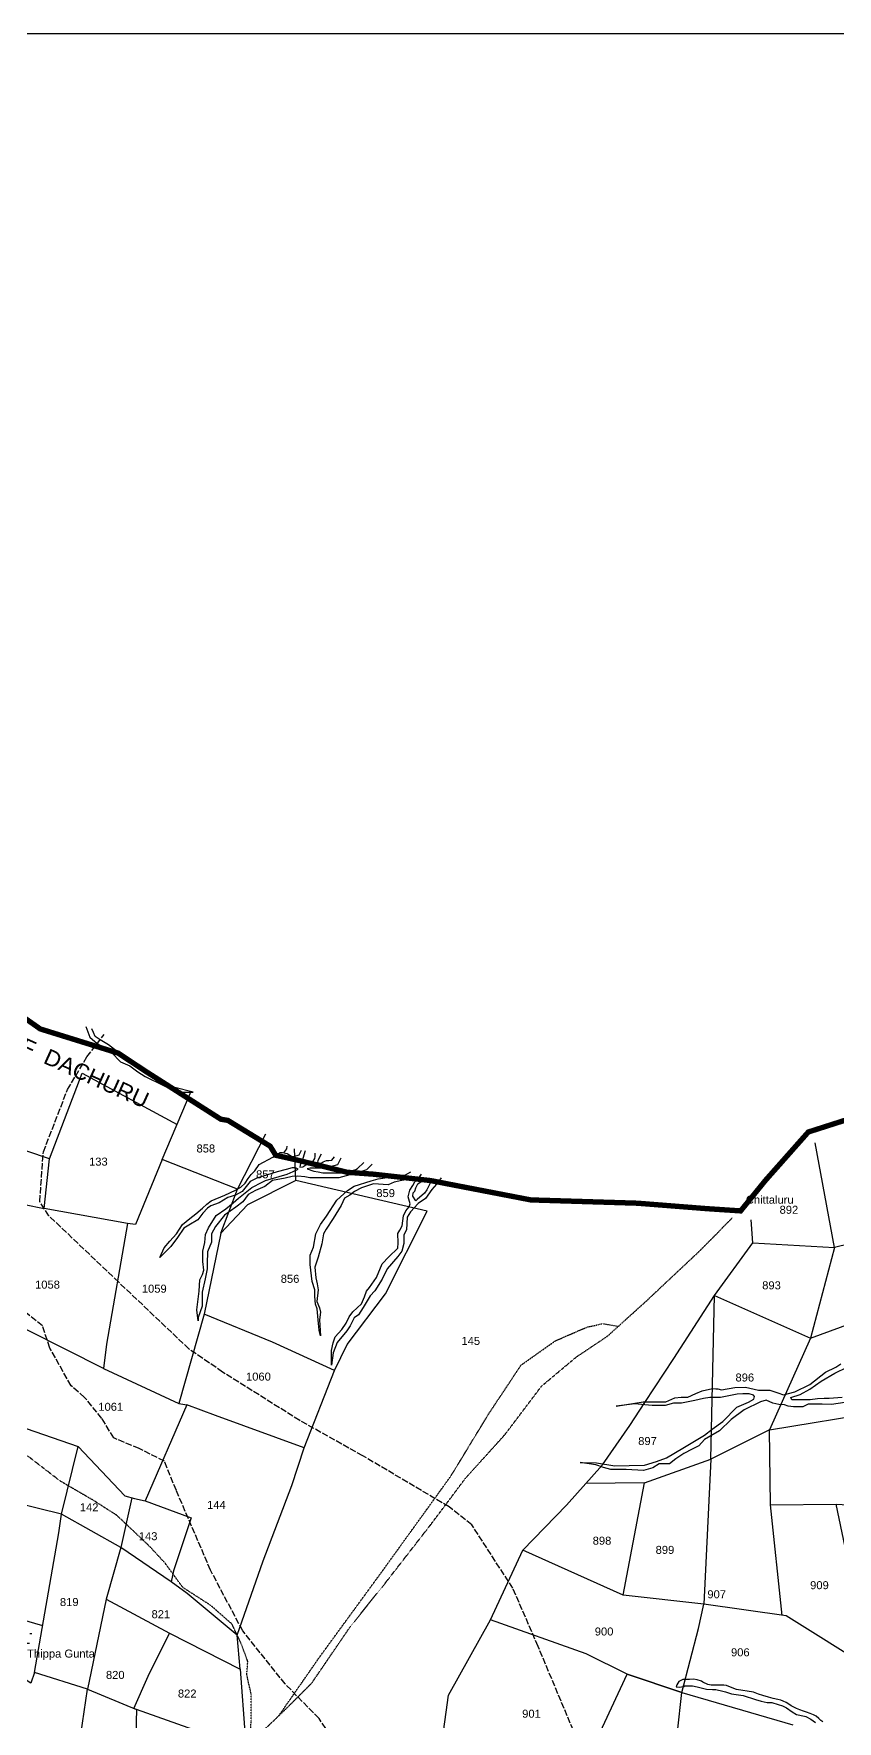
# Model space of a CAD drawing. Header units: inches. Extents: x 339104 to 349025, y 1581789 to 1595836.
# Drawn here: x 343169 to 344676, y 1592672 to 1595836 of the extents above; entities that cross this region are included whole.
import ezdxf

# ---------------------------------------------------------------- set-up
doc = ezdxf.new("R2010")
doc.units = ezdxf.units.IN
doc.header["$MEASUREMENT"] = 0
for name, pattern in [('ACAD_ISO02W100', [15, 12, -3]), ('ACAD_ISO03W100', [30, 12, -18]), ('ACAD_ISO07W100', [3, 0, -3]), ('BORDER', [1.75, 0.5, -0.25, 0.5, -0.25, 0, -0.25])]:
    doc.linetypes.add(name, pattern=pattern)
for name, color, linetype in [('C LINE COO', 6, 'Continuous'), ('CARTTRACK', 30, 'ACAD_ISO02W100'), ('NALA', 4, 'Continuous'), ('SURVEY_BND', 7, 'Continuous'), ('SURVEY_NO', 7, 'Continuous'), ('WATER_BODY', 4, 'Continuous'), ('ZTEXT', 7, 'Continuous')]:
    doc.layers.add(name, color=color, linetype=linetype)
doc.layers.add('FOOTPATH', color=150, linetype='ACAD_ISO07W100', lineweight=30)
doc.layers.add('VILL_BOUNDARY', color=6, linetype='BORDER', lineweight=30)
doc.styles.get("Standard").update_dxf_attribs({"font": 'arial.ttf'})

msp = doc.modelspace()

# ---------------------------------------------------------------- hatches: boundary and pattern name
at = {"layer": 'WATER_BODY'}
h = msp.add_hatch(dxfattribs=at)
h.set_pattern_fill('DASH', color=256, scale=141.328361, angle=-0.1777, style=0)
h.set_pattern_definition([(359.82225, (338569.871, 1581897.787), (17.720766, 17.611155), [17.666045, -17.666045])])
h.paths.add_polyline_path([(343134.4, 1592793.1), (343145.5, 1592795.7), (343155.7, 1592810.2), (343165.7, 1592826.6), (343166.8, 1592831.7), (343165, 1592837.1), (343161.2, 1592845.1), (343154, 1592851.6), (343143.3, 1592858.1), (343131.2, 1592858.4), (343119.8, 1592855.5), (343106.4, 1592849.3), (343102.9, 1592840.2), (343099.3, 1592821.4), (343103.3, 1592809.3), (343103.3, 1592803.4), (343109.7, 1592798.8), (343119.7, 1592795.6)])
h.paths.add_polyline_path([(343145.2, 1592770.5), (343467.2, 1592769.5), (343467.4, 1592838.1), (343145.4, 1592839.1)], flags=9)
h.paths.add_polyline_path([(343069.6, 1592809.7), (343170, 1592809.3), (343170.1, 1592863.5), (343069.8, 1592863.8)], flags=9)

# ---------------------------------------------------------------- linework, layer by layer
at = {"layer": 'C LINE COO', "color": 0}
msp.add_lwpolyline([(339104, 1595835.5), (339104, 1581788.9), (349025.1, 1581788.9), (349025.1, 1595835.5), (339104, 1595835.5)], dxfattribs=at)
at = {"layer": 'CARTTRACK'}
for points in [[(344180.8, 1592654.9), (344114.7, 1592812.5), (344067.3, 1592921.7), (343990.2, 1593040.8), (343947.6, 1593074.2), (343786.1, 1593169.9), (343667.7, 1593236.1), (343523.2, 1593326.8), (343460.3, 1593370), (343328.3, 1593495.4), (343197.6, 1593619.7), (343180.3, 1593646.5), (343187.1, 1593739.7), (343232.4, 1593856.3), (343268.7, 1593917.6), (343301, 1593959.4)], [(344417.5, 1591694.9), (344366.1, 1591784.9), (344304.1, 1591880.8), (344217.9, 1591999.4), (344131.2, 1592117.3), (344059.3, 1592204.6), (343957.4, 1592326.1), (343874, 1592437.2), (343821.9, 1592514.5), (343758.9, 1592597.1), (343704, 1592677.5), (343640.3, 1592742.2), (343560.8, 1592842), (343500.4, 1592955.5), (343436.4, 1593105), (343414.1, 1593159.7), (343366.9, 1593183.5), (343319.1, 1593203.4), (343296.9, 1593239.9), (343264.4, 1593279.5), (343238.9, 1593301.3), (343199.3, 1593372), (343185.4, 1593413.6), (343154.8, 1593437.9)]]:
    msp.add_lwpolyline(points, dxfattribs=at)
at = {"layer": 'FOOTPATH', "ltscale": 0.0001}
for points in [[(343573.6, 1592630.8), (343628.1, 1592682.1), (343689.8, 1592743.3), (343763.4, 1592850.8), (343827.7, 1592930.8), (343914.2, 1593042), (343978, 1593127.2), (344052.8, 1593210.1), (344121.1, 1593300.5), (344186.8, 1593355.5), (344244.6, 1593394.2), (344316, 1593458.6), (344419.4, 1593555.7), (344478.8, 1593616)], [(343628.1, 1592682.1), (343706.5, 1592794.8), (343820.8, 1592951.3), (343951.8, 1593132.9), (344022.1, 1593248.6), (344082.9, 1593340.1), (344147.4, 1593385.7), (344206.2, 1593411.2), (344235.6, 1593417.6), (344265.1, 1593412.7)], [(343573.6, 1592630.8), (343576.8, 1592673.8), (343576.9, 1592722), (343568.4, 1592760.1), (343570.4, 1592784.3), (343557.8, 1592818.3), (343541, 1592854.2), (343501.1, 1592889.3), (343448.5, 1592923.1), (343415.3, 1592968.8), (343385.5, 1593001), (343324.5, 1593058.5), (343280.9, 1593086.3), (343218.9, 1593122.4), (343155.3, 1593171.4)]]:
    msp.add_lwpolyline(points, dxfattribs=at)
at = {"layer": 'NALA'}
for points in [[(343266.9, 1593974.7), (343274.1, 1593954.9), (343288.1, 1593942.7), (343302.1, 1593934.6), (343314.7, 1593925.7), (343331.7, 1593908.4), (343349.2, 1593901.2), (343364.3, 1593889.5), (343378.1, 1593881.1), (343411.2, 1593864.6), (343426.5, 1593857.2), (343445.9, 1593851.3), (343467.7, 1593851.5), (343433.8, 1593860.3), (343413.7, 1593871.2), (343399.2, 1593877), (343388.2, 1593883.9), (343373.3, 1593896.4), (343357.5, 1593906.3), (343343.2, 1593911.5), (343334.4, 1593916.8), (343330, 1593921.8), (343322.7, 1593929.6), (343314.8, 1593936), (343309.2, 1593940.5), (343293.5, 1593949.7), (343284.2, 1593955.8), (343281, 1593963.6), (343277.7, 1593970.2)], [(343803.6, 1593716.4), (343792.7, 1593705.9), (343775.3, 1593700.3), (343741, 1593691.1), (343708.6, 1593690.9), (343686.5, 1593691), (343677.6, 1593693.1), (343664, 1593694), (343653.8, 1593693.7), (343640.7, 1593690.3), (343616.5, 1593685.8), (343602, 1593674.6), (343584.6, 1593667.2), (343571.2, 1593660), (343561, 1593646.1), (343547.9, 1593635.8), (343526.7, 1593621), (343510, 1593600), (343502.5, 1593586.1), (343502.4, 1593570.6), (343494.6, 1593552.5), (343494, 1593530.5), (343494.3, 1593520.1), (343490.7, 1593501.9), (343485, 1593476.4), (343484.9, 1593450.5), (343477.4, 1593428.9), (343477.6, 1593423), (343474.5, 1593443.3), (343479.4, 1593478.6), (343480.3, 1593499.7), (343485.4, 1593509.6), (343488.1, 1593518.1), (343486, 1593534), (343486.1, 1593553.8), (343489.6, 1593569.5), (343491.2, 1593584.5), (343496.6, 1593597.3), (343510.9, 1593620.1), (343529.1, 1593632.6), (343542.8, 1593644.3), (343553, 1593652.8), (343578.2, 1593672.9), (343597.5, 1593682.9), (343603.4, 1593686.1), (343643.9, 1593697.8), (343655.4, 1593702.9), (343664.8, 1593707.4), (343659.7, 1593709.5), (343653.8, 1593709.6), (343642.6, 1593706.9), (343625.4, 1593702.2), (343587.2, 1593690.3), (343574.6, 1593684.4), (343560, 1593665.6), (343547.6, 1593658.5), (343532.7, 1593654.2), (343516.8, 1593643.9), (343501.1, 1593638.3), (343494.6, 1593634.3), (343486.3, 1593624.5), (343476.9, 1593612.1), (343460, 1593602.3), (343450.3, 1593596.5), (343438.5, 1593579.4), (343426.2, 1593562.1), (343411.1, 1593547.4), (343405.5, 1593541.6), (343413.6, 1593559.7), (343424.3, 1593572.2), (343436.9, 1593585.8), (343448, 1593603.4), (343461.9, 1593614.6), (343472.9, 1593623.6), (343485.2, 1593634), (343493.5, 1593641.5), (343501.6, 1593647.9), (343527.6, 1593658.6), (343547.2, 1593667.7), (343557.3, 1593673.5), (343565.7, 1593681.2), (343571.3, 1593689.5), (343576.4, 1593697), (343583.4, 1593704.1), (343591.4, 1593716.1), (343617.2, 1593730), (343630.9, 1593738.3), (343635.4, 1593738.3), (343644.2, 1593736.4), (343652, 1593731.8), (343656.5, 1593730.7), (343666.7, 1593734.4), (343671.1, 1593742.6)], [(343638, 1593737.7), (343643.7, 1593745.2), (343644.4, 1593750.5)], [(343677.7, 1593741.3), (343673.6, 1593727.2), (343668.8, 1593714.9), (343667.7, 1593710.9), (343673.3, 1593711.4), (343677.1, 1593714.1), (343677.1, 1593714.1), (343684.3, 1593718.1), (343692.9, 1593722.3), (343696.1, 1593727.4), (343696.4, 1593731.1), (343696.8, 1593737.5)], [(343708, 1593735.3), (343701.7, 1593723.4), (343700.9, 1593719.6), (343708.1, 1593718.3), (343708.1, 1593718.3), (343711.9, 1593721.2), (343717.7, 1593723.3), (343722.3, 1593723.6), (343727.9, 1593724.1), (343732.9, 1593730.4)], [(343744.5, 1593728.1), (343738.6, 1593715.2), (343724.9, 1593711.5), (343720.6, 1593711), (343713.7, 1593709.7), (343709.4, 1593709.2), (343687.5, 1593709), (343681.6, 1593707.9), (343681.6, 1593707.9), (343693.9, 1593703.6), (343702.2, 1593702.5), (343711, 1593700.6), (343718.5, 1593700.6), (343730.8, 1593700.6), (343735.3, 1593700.5), (343748.2, 1593700.5), (343772.8, 1593706.3), (343776, 1593708.2), (343787.7, 1593719.6)], [(343891.1, 1593691.2), (343876.4, 1593688.8), (343859, 1593685.9), (343844.8, 1593682.8), (343833.7, 1593677.6), (343806, 1593679.8), (343783.3, 1593672.2), (343770.4, 1593665.3), (343761.7, 1593658.3), (343751.8, 1593653.1), (343745.7, 1593639.2), (343730.2, 1593615), (343717.4, 1593595), (343712, 1593585.8), (343708.9, 1593567), (343702.4, 1593542.4), (343695.9, 1593523.7), (343698, 1593503.5), (343700.5, 1593492.6), (343702.1, 1593480.9), (343699.9, 1593458.9), (343704.7, 1593447.5), (343706.9, 1593439.3), (343704.6, 1593425), (343706.6, 1593395), (343703.9, 1593405.5), (343702.8, 1593417.9), (343700.3, 1593445.3), (343697.6, 1593454.4), (343696.2, 1593468.8), (343695.8, 1593481), (343690.9, 1593496.6), (343687.6, 1593528.5), (343687.5, 1593545.8), (343693.8, 1593560.8), (343697.8, 1593585.9), (343706.6, 1593603.2), (343717.8, 1593619.1), (343737.1, 1593649.4), (343757.1, 1593667.1), (343770.1, 1593675.3), (343801.5, 1593685.2), (343814.8, 1593689), (343866.2, 1593696.5), (343875.9, 1593702.1)], [(343932.9, 1593690.9), (343923.9, 1593679.3), (343915.1, 1593668.9), (343903.5, 1593652.5), (343889.6, 1593643.1), (343875.2, 1593627), (343869, 1593617.4), (343867.6, 1593593.8), (343863.1, 1593584.2), (343863.1, 1593568), (343859.2, 1593553.5), (343851.7, 1593543.5), (343831.7, 1593520.3), (343822.5, 1593500.9), (343808.3, 1593479.2), (343799.9, 1593469.6), (343786.8, 1593447.7), (343777.8, 1593434.1), (343769.9, 1593428.6), (343762.3, 1593413.5), (343756.1, 1593403.9), (343737.7, 1593382.1), (343730.7, 1593362.8), (343727.6, 1593339.6), (343727.3, 1593367.6), (343730.2, 1593381.7), (343734.1, 1593392.9), (343746.8, 1593406.7), (343754.9, 1593418.6), (343760.2, 1593430.3), (343767.1, 1593439.9), (343783.5, 1593454.6), (343789.1, 1593467.8), (343792.8, 1593478.6), (343798.5, 1593485.6), (343811.6, 1593504.2), (343822.2, 1593529.8), (343835, 1593543.1), (343851.6, 1593558.9), (343852.4, 1593569.4), (343851.7, 1593586.8), (343855.3, 1593593), (343859.8, 1593601.2), (343862, 1593619.8), (343866.4, 1593628.9), (343872.9, 1593636.7), (343874.8, 1593642.2), (343870.8, 1593655.3), (343874, 1593667.9), (343879.6, 1593676.7), (343883.8, 1593683.5), (343886.4, 1593686.3), (343889.6, 1593689.1), (343896.2, 1593698.1)], [(344689.6, 1593269.6), (344664.6, 1593266.2), (344647.2, 1593266.7), (344634.9, 1593266.5), (344621, 1593266.6), (344610.9, 1593261.9), (344593.2, 1593261.9), (344583.5, 1593263.1), (344576.4, 1593265.5), (344566.1, 1593266.3), (344554.5, 1593268.9), (344542, 1593274.1), (344531.7, 1593270.8), (344501.1, 1593256.1), (344476.6, 1593237.8), (344454.6, 1593216.6), (344426.4, 1593200.6), (344415.7, 1593188.6), (344403.2, 1593182.3), (344387.8, 1593174.1), (344372.7, 1593164.2), (344360.9, 1593155.1), (344341.5, 1593154.6), (344329.5, 1593147.6), (344312, 1593142.7), (344279.9, 1593144.2), (344250.9, 1593144.3), (344237.2, 1593147.9), (344223.1, 1593153.1), (344193.6, 1593157.2), (344224, 1593156.9), (344258.7, 1593151.1), (344285.1, 1593152), (344313.9, 1593152.1), (344336.5, 1593159.1), (344355.2, 1593165.9), (344386.2, 1593184.5), (344426.6, 1593208.6), (344440.8, 1593220.1), (344460.7, 1593234.4), (344487, 1593261.1), (344509.4, 1593270.5), (344518.9, 1593275.9), (344520.3, 1593281.3), (344518.2, 1593283.6), (344510.2, 1593286), (344503.6, 1593286), (344498.6, 1593286.3), (344488, 1593285.4), (344456.4, 1593279.3), (344444.6, 1593279.4), (344436.4, 1593279.4), (344424.6, 1593277.6), (344408.5, 1593273.4), (344383.4, 1593268.3), (344368.7, 1593268.3), (344352.9, 1593264.3), (344341.4, 1593264.4), (344328.2, 1593264.4), (344314.5, 1593265.6), (344296.1, 1593267.4), (344261.2, 1593262.7), (344311.7, 1593270.8), (344334.1, 1593270.8), (344354.1, 1593271.2), (344370.7, 1593278.4), (344382.7, 1593279.8), (344395.2, 1593280), (344410.1, 1593286.8), (344422.3, 1593291.5), (344441.7, 1593296.1), (344448.1, 1593295.6), (344451.8, 1593295.4), (344458.2, 1593293.7), (344483.6, 1593298.2), (344503.4, 1593298.8), (344528.1, 1593292.8), (344548.9, 1593293.2), (344564, 1593288.2), (344575, 1593284.2), (344596.1, 1593289.8), (344623.9, 1593303.9), (344653.2, 1593326.4), (344673.1, 1593336.2), (344682.5, 1593342.3)], [(344684.5, 1593279.3), (344660.5, 1593277.1), (344650.7, 1593277.4), (344638.2, 1593276.8), (344625, 1593275), (344611.3, 1593275), (344599.3, 1593275.1), (344590.3, 1593275.1), (344588.7, 1593279), (344605.8, 1593285), (344624, 1593294.6), (344645.5, 1593309.8), (344671.3, 1593324.9), (344694.1, 1593335.8)], [(344648.7, 1592671.3), (344644.5, 1592674), (344641.1, 1592677.5), (344636, 1592681.6), (344630.9, 1592684.4), (344624.5, 1592686.9), (344617.8, 1592689.2), (344612.5, 1592691.4), (344605.5, 1592694), (344599.3, 1592696.4), (344594, 1592698.5), (344589, 1592701.5), (344584.6, 1592704.4), (344579.9, 1592707.2), (344574.2, 1592709.9), (344569.8, 1592711.6), (344564.3, 1592713.4), (344555.3, 1592714.9), (344546.8, 1592717.2), (344535.9, 1592720.4), (344528.1, 1592723.1), (344521.6, 1592725.9), (344518.7, 1592727), (344486.8, 1592731.8), (344475.3, 1592736.3), (344467.7, 1592739.1), (344462.6, 1592739.7), (344455.5, 1592739.9), (344449.8, 1592740.1), (344439.4, 1592740.1), (344433, 1592741), (344423.7, 1592745.6), (344420.7, 1592747.4), (344412.7, 1592750.2), (344406.2, 1592751), (344398.7, 1592750.8), (344386, 1592750.5), (344378.7, 1592746.8), (344374.5, 1592740.5), (344373.4, 1592736.9), (344378.9, 1592736), (344387.6, 1592737.8), (344389.9, 1592738.8), (344398.7, 1592738.8), (344404.2, 1592738.8), (344412.8, 1592736.8), (344430.2, 1592732.7), (344441.8, 1592732.1), (344447.7, 1592732.1), (344461.1, 1592728.7), (344465.9, 1592727.3), (344477.2, 1592723.9), (344498.9, 1592720.9), (344522, 1592713.4), (344532.8, 1592710), (344543.9, 1592707.7), (344552.6, 1592707.7), (344564.8, 1592703.9), (344573.1, 1592701.1), (344580.3, 1592697.3), (344591.3, 1592689.9), (344598.9, 1592685.1), (344613.9, 1592681.7), (344616.4, 1592681), (344625.7, 1592676), (344634.7, 1592669.8)]]:
    msp.add_lwpolyline(points, dxfattribs=at)
msp.add_lwpolyline([(343912.2, 1593680.7), (343906, 1593668.8), (343901.8, 1593662.3), (343887.6, 1593650.3), (343885.4, 1593647.6), (343879.8, 1593656.6), (343880.6, 1593662.9), (343883.3, 1593666.2), (343885.2, 1593672.4), (343888.9, 1593679.5), (343897.5, 1593685.4), (343903.4, 1593686.1), (343908.9, 1593684.1)], close=True, dxfattribs=at)
at = {"layer": 'SURVEY_BND'}
for points in [[(343409.9, 1593725.2), (343359.7, 1593603.2), (343345.1, 1593605.1), (343188.8, 1593633.4), (343198.6, 1593726.4), (343259.6, 1593886.9), (343437.7, 1593791.1)], [(343551, 1593669.9), (343409.9, 1593725.2), (343464.1, 1593853.5)], [(343198.6, 1593726.4), (343066.4, 1593771.1), (343036.6, 1593684.6)], [(343520, 1593587.2), (343551, 1593669.9), (343603.9, 1593773.6)], [(343660.4, 1593686), (343657.7, 1593745.3)], [(344517.4, 1593569.1), (344670.2, 1593560.7), (344634, 1593756.5)], [(343733.2, 1593330), (343756.7, 1593378.5), (343828.5, 1593473.5), (343906.5, 1593628.8), (343796.4, 1593654), (343660.4, 1593686), (343570, 1593640.6), (343520, 1593587.2), (343488.5, 1593435.6)], [(343300.1, 1593333.8), (343086.1, 1593441.3), (343151.7, 1593641.3), (343188.8, 1593633.4)], [(343345.1, 1593605.1), (343305.3, 1593379), (343300.1, 1593333.8), (343441, 1593268)], [(343827.3, 1592094), (343831.4, 1592195.7), (343821.1, 1592282.5), (343835, 1592353.2), (343877.5, 1592465.5), (343902, 1592510.5), (343935.7, 1592639.4), (343946.6, 1592721.3), (344025.1, 1592862.5), (344086.3, 1592992.8), (344167.7, 1593077.4), (344235.3, 1593152.9), (344286.6, 1593226.9), (344314.6, 1593269.7), (344369, 1593352.2), (344445.3, 1593470.4), (344517.4, 1593569.1), (344514.3, 1593612.4)], [(344894.3, 1593482.1), (344864.7, 1593608.1), (344670.2, 1593560.7), (344625.6, 1593390.4)], [(344625.6, 1593390.4), (344775.1, 1593445.2), (344894.3, 1593482.1)], [(344438.4, 1593163.8), (344445.3, 1593470.4), (344625.6, 1593390.4), (344548.8, 1593218.5)], [(343676.2, 1593184.9), (343733.2, 1593330), (343616.7, 1593383), (343488.5, 1593435.6), (343441, 1593268), (343456.1, 1593265.3)], [(343040.7, 1593260.6), (343252.4, 1593187.1), (343340.1, 1593094.6), (343357.9, 1593089.7), (343377.9, 1593085.4)], [(343550.5, 1592833.8), (343599.3, 1592972.8), (343653.1, 1593114.1), (343676.2, 1593184.9), (343510, 1593245.2), (343456.1, 1593265.3), (343377.9, 1593085.4), (343463.9, 1593053.8), (343431.3, 1592954.2), (343426.5, 1592933.8)], [(344548.8, 1593218.5), (344754.2, 1593252.6), (344795.4, 1593273.3), (344796.1, 1593122.8), (344796.6, 1593072.7)], [(343220.9, 1593060.3), (343088.6, 1593093.3), (343016.3, 1593111.9), (343006.3, 1593193.4)], [(344550.5, 1593078.1), (344548.8, 1593218.5), (344438.4, 1593163.8), (344425.6, 1592892)], [(343332.1, 1592997.9), (343220.9, 1593060.3), (343252.4, 1593187.1)], [(344314.2, 1593119.2), (344438.4, 1593163.8)], [(344274.2, 1592908.4), (344314.2, 1593119.2), (344204.2, 1593118.1)], [(343353.2, 1593091), (343332.1, 1592997.9)], [(344572.4, 1592870.7), (344550.5, 1593078.1), (344673.3, 1593079.4)], [(344715.9, 1592876), (344673.3, 1593079.4), (344798.2, 1593072.6), (344922.4, 1593065.7)], [(343269.8, 1592732.3), (343170.2, 1592763.6), (343215.8, 1593025.3), (343220.9, 1593060.3)], [(343556.3, 1592769.8), (343550.5, 1592833.8), (343456.5, 1592911.7), (343426.5, 1592933.8), (343332.1, 1592997.9), (343304.6, 1592901.3), (343423.6, 1592837.4)], [(344384, 1592726), (344415.4, 1592846), (344425.6, 1592892), (344274.2, 1592908.4), (344086.3, 1592992.8)], [(343170.2, 1592763.6), (343163.8, 1592743.8), (343063.6, 1592808.7), (343092.8, 1592878.9), (343185.5, 1592851.7)], [(343304.6, 1592901.3), (343269.8, 1592732.3)], [(344736.8, 1592772.1), (344579.5, 1592869.7), (344425.6, 1592892)], [(344281.4, 1592760.4), (344204.6, 1592798.9), (344025.1, 1592862.5)], [(343566.1, 1592621.7), (343361.8, 1592694.1), (343356.9, 1592696.1), (343383.5, 1592756.6), (343423.6, 1592837.4), (343556.3, 1592769.8), (343565.2, 1592643.5), (343566.1, 1592621.7)], [(344181, 1592544.7), (344281.4, 1592760.4), (344384, 1592726)], [(344384, 1592726), (344281.4, 1592760.4)], [(343231, 1592441.9), (343258.4, 1592531), (343257.5, 1592647.6), (343269.8, 1592732.3), (343361.8, 1592694.1), (343357.6, 1592531.6), (343358, 1592486.8)], [(344335.9, 1592467.2), (344375.9, 1592652.4), (344384, 1592726), (344592.1, 1592665.7)]]:
    msp.add_lwpolyline(points, dxfattribs=at)
at = {"layer": 'VILL_BOUNDARY', "color": 6, "linetype": 'ACAD_ISO03W100', "lineweight": -2, "ltscale": 3, "const_width": 10}
msp.add_lwpolyline([(343104.2, 1594024.1), (343181.2, 1593970.1), (343327.2, 1593924.8), (343378.3, 1593891), (343519.7, 1593800.9), (343533.1, 1593798.6), (343612.3, 1593750.3), (343622.7, 1593733.3), (343662.8, 1593724.3), (343756.8, 1593701.4), (343804.8, 1593697.9), (343912.7, 1593685.9), (344100.8, 1593649.6), (344301.3, 1593643.4), (344429.7, 1593633.3), (344494.4, 1593629), (344541, 1593686.3), (344621.3, 1593776.9), (344769.5, 1593824.3)], dxfattribs=at)

# ---------------------------------------------------------------- texts
at = {"layer": 'SURVEY_NO'}
for s, p in [('858', (343474.2, 1593738.5)), ('133', (343272.7, 1593713.9)), ('857', (343585.9, 1593690.1)), ('859', (343811.3, 1593654.9)), ('Chittaluru', (344504.1, 1593642.5)), ('892', (344567.4, 1593623.6)), ('856', (343632.1, 1593494.2)), ('1058', (343171.5, 1593483.3)), ('1059', (343371.7, 1593475.7)), ('893', (344534.8, 1593482)), ('145', (343970.9, 1593377.8)), ('1060', (343567, 1593310.9)), ('896', (344484.7, 1593309.2)), ('1061', (343290.1, 1593254.3)), ('897', (344302.3, 1593190.1)), ('142', (343255.4, 1593065.9)), ('144', (343494, 1593070.4)), ('143', (343366, 1593011.7)), ('898', (344217, 1593003.3)), ('899', (344335, 1592986.1)), ('907', (344432, 1592902.9)), ('909', (344624.7, 1592919.9)), ('819', (343218.1, 1592888.3)), ('821', (343389.9, 1592865.5)), ('900', (344220.9, 1592833.1)), ('Thippa Gunta', (343156.7, 1592791.7)), ('906', (344476.3, 1592794.1)), ('820', (343304.4, 1592751.7)), ('822', (343439.3, 1592716.8)), ('901', (344084.8, 1592679))]:
    msp.add_text(s, height=15, dxfattribs=at).set_placement(p)
at = {"layer": 'ZTEXT', "color": 5, "ltscale": 2}
msp.add_text('VB OF  DACHURU', height=30, rotation=335.669, dxfattribs=at).set_placement((343049.3, 1593968.3))

doc.saveas('drawing.dxf')
